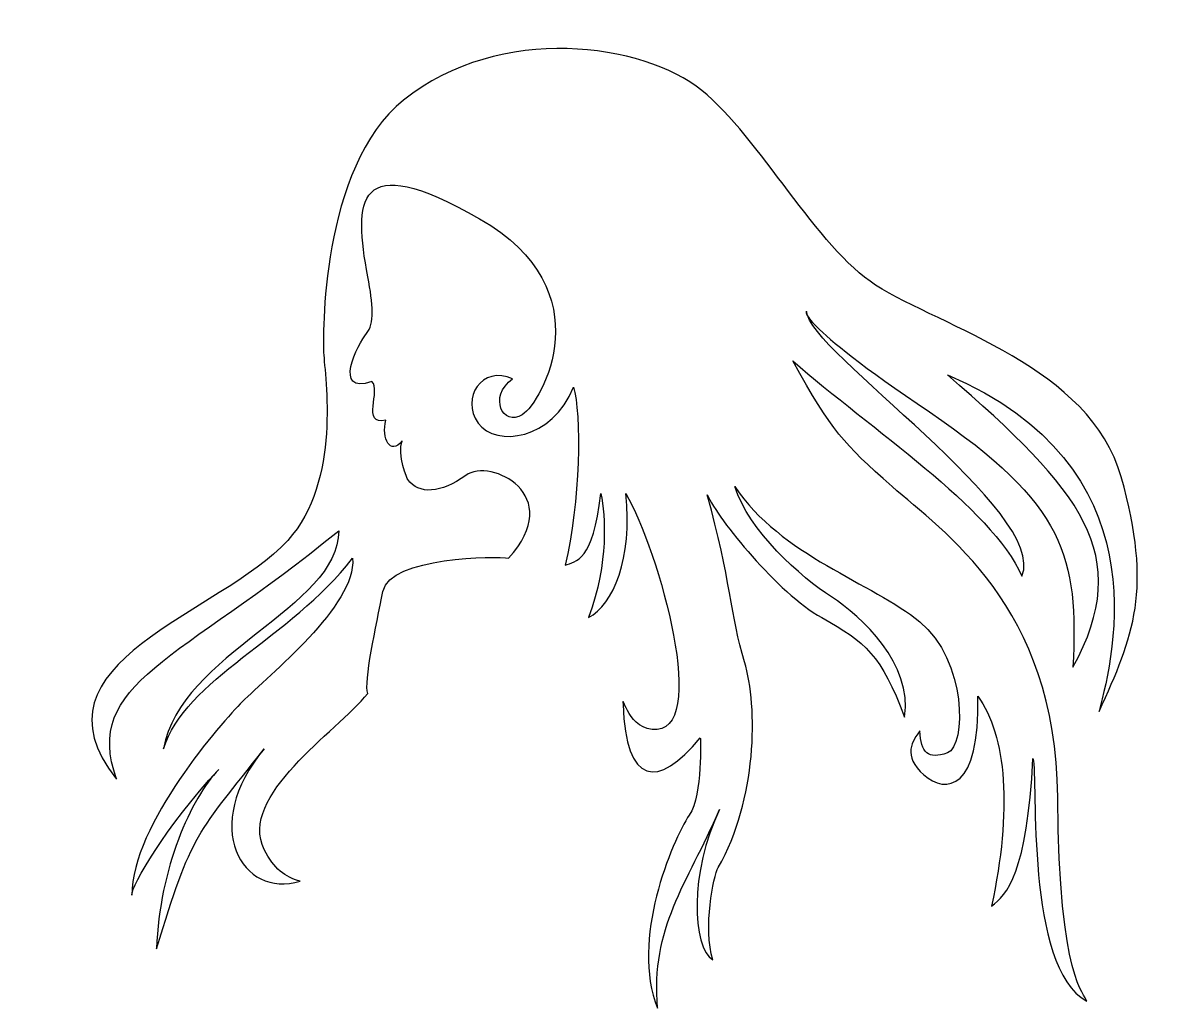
# Model space of a CAD drawing. Header units: centimetres. Extents: x -8.2 to 7.6, y -6.7 to 7.
import ezdxf

# ---------------------------------------------------------------- set-up
doc = ezdxf.new("R2010")
doc.units = ezdxf.units.CM
doc.header["$MEASUREMENT"] = 0
doc.layers.add('Camada 1', color=7, linetype='Continuous')

msp = doc.modelspace()

# ---------------------------------------------------------------- linework, layer by layer
at = {"layer": 'Camada 1'}
msp.add_open_spline([(0.11812, -2.44363), (0.11135, -2.24847), (0.15093, -2.74515), (0.52015, -2.78822), (0.52015, -2.78822), (1.3434, -2.88429), (0.6158, -0.29947), (0.1564, 0.48544), (0.1564, 0.48544), (0.25215, -0.43348), (-0.01595, -1.04615), (-0.36052, -1.23758), (-0.36052, -1.23758), (-0.07334, -0.45264), (-0.13081, 0.15995), (-0.18817, 0.48544), (-0.18817, 0.48544), (-0.30303, -0.47209), (-0.53274, -0.45293), (-0.68588, -0.51005), (-0.68588, -0.51005), (-0.47535, 0.3323), (-0.45617, 1.61495), (-0.57102, 1.95954), (-0.57102, 1.95954), (-0.8582, 1.23209), (-1.64309, 1.11719), (-1.89198, 1.46178), (-1.89198, 1.46178), (-2.14087, 1.80637), (-1.83451, 2.2659), (-1.41338, 2.07442), (-1.41338, 2.07442), (-1.75803, 1.82553), (-1.54752, 1.40439), (-1.27942, 1.57666), (-1.27942, 1.57666), (-1.01132, 1.74893), (-0.13078, 3.29931), (-1.87288, 4.2948), (-1.87288, 4.2948), (-3.61498, 5.29029), (-3.61498, 4.54404), (-3.42355, 3.49108), (-3.42355, 3.49108), (-3.34698, 3.10817), (-3.33372, 2.83084), (-3.43985, 2.7049), (-3.43985, 2.7049), (-3.55963, 2.56271), (-3.92123, 1.84466), (-3.36606, 2.03614), (-3.36606, 2.03614), (-3.2321, 1.92123), (-3.51931, 1.4235), (-3.17463, 1.50004), (-3.17463, 1.50004), (-3.2321, 1.2512), (-3.11727, 1.00233), (-2.94492, 1.21291), (-2.94492, 1.21291), (-3.02149, 1.02143), (-2.86835, 0.67686), (-2.86835, 0.67686), (-2.86835, 0.67686), (-2.71521, 0.46625), (-2.40882, 0.48543), (-2.06428, 0.7343), (-2.06428, 0.7343), (-1.71971, 0.98314), (-0.66675, 0.46625), (-1.47082, -0.41439), (-1.47082, -0.41439), (-1.62396, -0.3761), (-3.11716, -0.39523), (-3.21292, -0.87387), (-3.21292, -0.87387), (-3.3087, -1.35247), (-3.48102, -2.13739), (-3.42353, -2.29053), (-3.42353, -2.29053), (-3.86385, -2.82687), (-5.22876, -3.71558), (-4.85934, -4.45416), (-4.85934, -4.45416), (-4.7253, -4.72216), (-4.57216, -4.83701), (-4.36155, -4.89414), (-4.36155, -4.89414), (-5.16562, -5.14298), (-5.75919, -4.12836), (-4.85934, -3.05626), (-4.85934, -3.05626), (-5.77826, -4.2244), (-5.87404, -4.2244), (-6.35262, -5.83229), (-6.35262, -5.83229), (-6.31433, -4.70294), (-5.87391, -3.74573), (-5.49106, -3.3437), (-5.49106, -3.3437), (-6.23766, -4.14782), (-6.69716, -4.95184), (-6.69716, -5.0858), (-6.69716, -5.0858), (-6.69716, -4.10946), (-5.43801, -2.67801), (-5.16557, -2.40562), (-5.16557, -2.40562), (-4.80182, -2.04192), (-3.57661, -1.06556), (-3.63411, -0.41458), (-3.63411, -0.41458), (-4.49557, -1.52498), (-5.96967, -2.09931), (-6.25685, -3.05652), (-6.25685, -3.05652), (-6.02714, -1.73553), (-3.82554, -1.10387), (-3.82554, -0.03175), (-3.82554, -0.03175), (-6.0463, -1.8504), (-7.38647, -2.13756), (-6.90786, -3.47767), (-6.90786, -3.47767), (-8.20964, -1.85046), (-5.47273, -1.20096), (-4.53391, -0.16575), (-4.53391, -0.16575), (-3.78731, 0.65747), (-4.01702, 2.09329), (-4.0362, 2.43801), (-4.0362, 2.43801), (-4.0457, 2.60896), (-4.08872, 5.01095), (-2.92574, 5.94128), (-2.92574, 5.94128), (-1.58568, 7.01329), (0.40531, 6.72638), (1.20938, 6.07542), (1.20938, 6.07542), (2.01348, 5.42447), (2.81016, 3.88941), (3.62161, 3.37596), (3.62161, 3.37596), (4.55964, 2.78245), (6.60233, 2.23677), (7.02923, 0.71489), (7.02923, 0.71489), (7.46958, -0.85502), (7.20158, -1.48671), (6.72295, -2.53954), (6.72295, -2.53954), (6.93358, -1.71634), (7.58451, 0.86813), (4.6171, 2.13168), (4.6171, 2.13168), (6.47405, 0.52357), (7.22063, -0.35712), (6.3592, -1.92692), (6.3592, -1.92692), (6.4358, -0.39533), (6.26345, 0.33207), (4.36821, 1.61469), (4.36821, 1.61469), (2.47297, 2.89731), (2.6644, 3.01233), (2.6644, 3.01233), (2.6644, 3.01233), (2.6835, 2.45705), (6.03374, 0.21714), (5.65088, -0.66339), (5.65088, -0.66339), (5.22974, 0.29371), (3.54503, 1.38493), (2.47297, 2.32302), (2.47297, 2.32302), (3.02815, 1.32753), (3.1621, 1.19367), (3.85132, 0.58103), (3.85132, 0.58103), (4.54056, -0.03161), (6.12891, -1.07098), (6.1487, -3.72649), (6.1487, -3.72649), (6.1678, -6.29194), (6.53145, -6.44519), (6.55063, -6.55994), (6.55063, -6.55994), (5.68917, -6.08134), (5.8806, -3.4777), (5.80403, -3.19055), (5.80403, -3.19055), (5.72743, -4.77956), (5.44039, -5.08595), (5.22975, -5.23906), (5.22975, -5.23906), (5.51685, -3.91805), (5.44028, -2.86517), (5.03824, -2.32912), (5.03824, -2.32912), (5.07653, -3.63087), (4.59789, -3.68836), (4.29164, -3.42031), (4.29164, -3.42031), (3.98536, -3.15226), (4.13839, -2.94176), (4.23415, -2.80772), (4.23415, -2.80772), (4.25336, -3.11398), (4.34911, -3.2097), (4.61711, -3.11398), (4.61711, -3.11398), (4.88511, -3.01828), (4.885, -1.83131), (4.23415, -1.29529), (4.23415, -1.29529), (3.5833, -0.75927), (2.30073, -0.37637), (1.66888, 0.58084), (1.66888, 0.58084), (1.86031, -0.0318), (2.58773, -0.68273), (3.00894, -0.95073), (3.00894, -0.95073), (3.43016, -1.21873), (4.13847, -1.88876), (4.02364, -2.61626), (4.02364, -2.61626), (3.69815, -1.75475), (3.48744, -1.58251), (2.8749, -1.23789), (2.8749, -1.23789), (2.26236, -0.89327), (1.43906, 0.12141), (1.28594, 0.46597), (1.28594, 0.46597), (1.6114, -0.70185), (1.6114, -1.21869), (1.8028, -1.85048), (1.8028, -1.85048), (1.99423, -2.48228), (1.97515, -3.76495), (1.43905, -4.70303), (1.43905, -4.70303), (1.3719, -4.82051), (1.22844, -5.54538), (1.36248, -5.9857), (1.36248, -5.9857), (1.0753, -5.81335), (1.0371, -4.76041), (1.45823, -3.89893), (1.45823, -3.89893), (0.99873, -4.95187), (0.50091, -5.52617), (0.59667, -6.6557), (0.59667, -6.6557), (0.21382, -5.7177), (0.79627, -4.33663), (1.03702, -3.9755), (1.03702, -3.9755), (1.22842, -3.68832), (1.19024, -2.90341), (1.19024, -2.90341), (1.19024, -2.90341), (0.5967, -3.63089), (0.15641, -3.55366), (0.11812, -2.44363)], degree=3, knots=[0, 0, 0, 0, 0.01470588, 0.01470588, 0.01470588, 0.01470588, 0.02941176, 0.02941176, 0.02941176, 0.02941176, 0.04411765, 0.04411765, 0.04411765, 0.04411765, 0.05882353, 0.05882353, 0.05882353, 0.05882353, 0.07352941, 0.07352941, 0.07352941, 0.07352941, 0.08823529, 0.08823529, 0.08823529, 0.08823529, 0.10294118, 0.10294118, 0.10294118, 0.10294118, 0.11764706, 0.11764706, 0.11764706, 0.11764706, 0.13235294, 0.13235294, 0.13235294, 0.13235294, 0.14705882, 0.14705882, 0.14705882, 0.14705882, 0.16176471, 0.16176471, 0.16176471, 0.16176471, 0.17647059, 0.17647059, 0.17647059, 0.17647059, 0.19117647, 0.19117647, 0.19117647, 0.19117647, 0.20588235, 0.20588235, 0.20588235, 0.20588235, 0.22058824, 0.22058824, 0.22058824, 0.22058824, 0.23529412, 0.23529412, 0.23529412, 0.23529412, 0.25, 0.25, 0.25, 0.25, 0.26470588, 0.26470588, 0.26470588, 0.26470588, 0.27941176, 0.27941176, 0.27941176, 0.27941176, 0.29411765, 0.29411765, 0.29411765, 0.29411765, 0.30882353, 0.30882353, 0.30882353, 0.30882353, 0.32352941, 0.32352941, 0.32352941, 0.32352941, 0.33823529, 0.33823529, 0.33823529, 0.33823529, 0.35294118, 0.35294118, 0.35294118, 0.35294118, 0.36764706, 0.36764706, 0.36764706, 0.36764706, 0.38235294, 0.38235294, 0.38235294, 0.38235294, 0.39705882, 0.39705882, 0.39705882, 0.39705882, 0.41176471, 0.41176471, 0.41176471, 0.41176471, 0.42647059, 0.42647059, 0.42647059, 0.42647059, 0.44117647, 0.44117647, 0.44117647, 0.44117647, 0.45588235, 0.45588235, 0.45588235, 0.45588235, 0.47058824, 0.47058824, 0.47058824, 0.47058824, 0.48529412, 0.48529412, 0.48529412, 0.48529412, 0.5, 0.5, 0.5, 0.5, 0.51470588, 0.51470588, 0.51470588, 0.51470588, 0.52941176, 0.52941176, 0.52941176, 0.52941176, 0.54411765, 0.54411765, 0.54411765, 0.54411765, 0.55882353, 0.55882353, 0.55882353, 0.55882353, 0.57352941, 0.57352941, 0.57352941, 0.57352941, 0.58823529, 0.58823529, 0.58823529, 0.58823529, 0.60294118, 0.60294118, 0.60294118, 0.60294118, 0.61764706, 0.61764706, 0.61764706, 0.61764706, 0.63235294, 0.63235294, 0.63235294, 0.63235294, 0.64705882, 0.64705882, 0.64705882, 0.64705882, 0.66176471, 0.66176471, 0.66176471, 0.66176471, 0.67647059, 0.67647059, 0.67647059, 0.67647059, 0.69117647, 0.69117647, 0.69117647, 0.69117647, 0.70588235, 0.70588235, 0.70588235, 0.70588235, 0.72058824, 0.72058824, 0.72058824, 0.72058824, 0.73529412, 0.73529412, 0.73529412, 0.73529412, 0.75, 0.75, 0.75, 0.75, 0.76470588, 0.76470588, 0.76470588, 0.76470588, 0.77941176, 0.77941176, 0.77941176, 0.77941176, 0.79411765, 0.79411765, 0.79411765, 0.79411765, 0.80882353, 0.80882353, 0.80882353, 0.80882353, 0.82352941, 0.82352941, 0.82352941, 0.82352941, 0.83823529, 0.83823529, 0.83823529, 0.83823529, 0.85294118, 0.85294118, 0.85294118, 0.85294118, 0.86764706, 0.86764706, 0.86764706, 0.86764706, 0.88235294, 0.88235294, 0.88235294, 0.88235294, 0.89705882, 0.89705882, 0.89705882, 0.89705882, 0.91176471, 0.91176471, 0.91176471, 0.91176471, 0.92647059, 0.92647059, 0.92647059, 0.92647059, 0.94117647, 0.94117647, 0.94117647, 0.94117647, 0.95588235, 0.95588235, 0.95588235, 0.95588235, 0.97058824, 0.97058824, 0.97058824, 0.97058824, 1, 1, 1, 1], dxfattribs=at)

doc.saveas('drawing.dxf')
